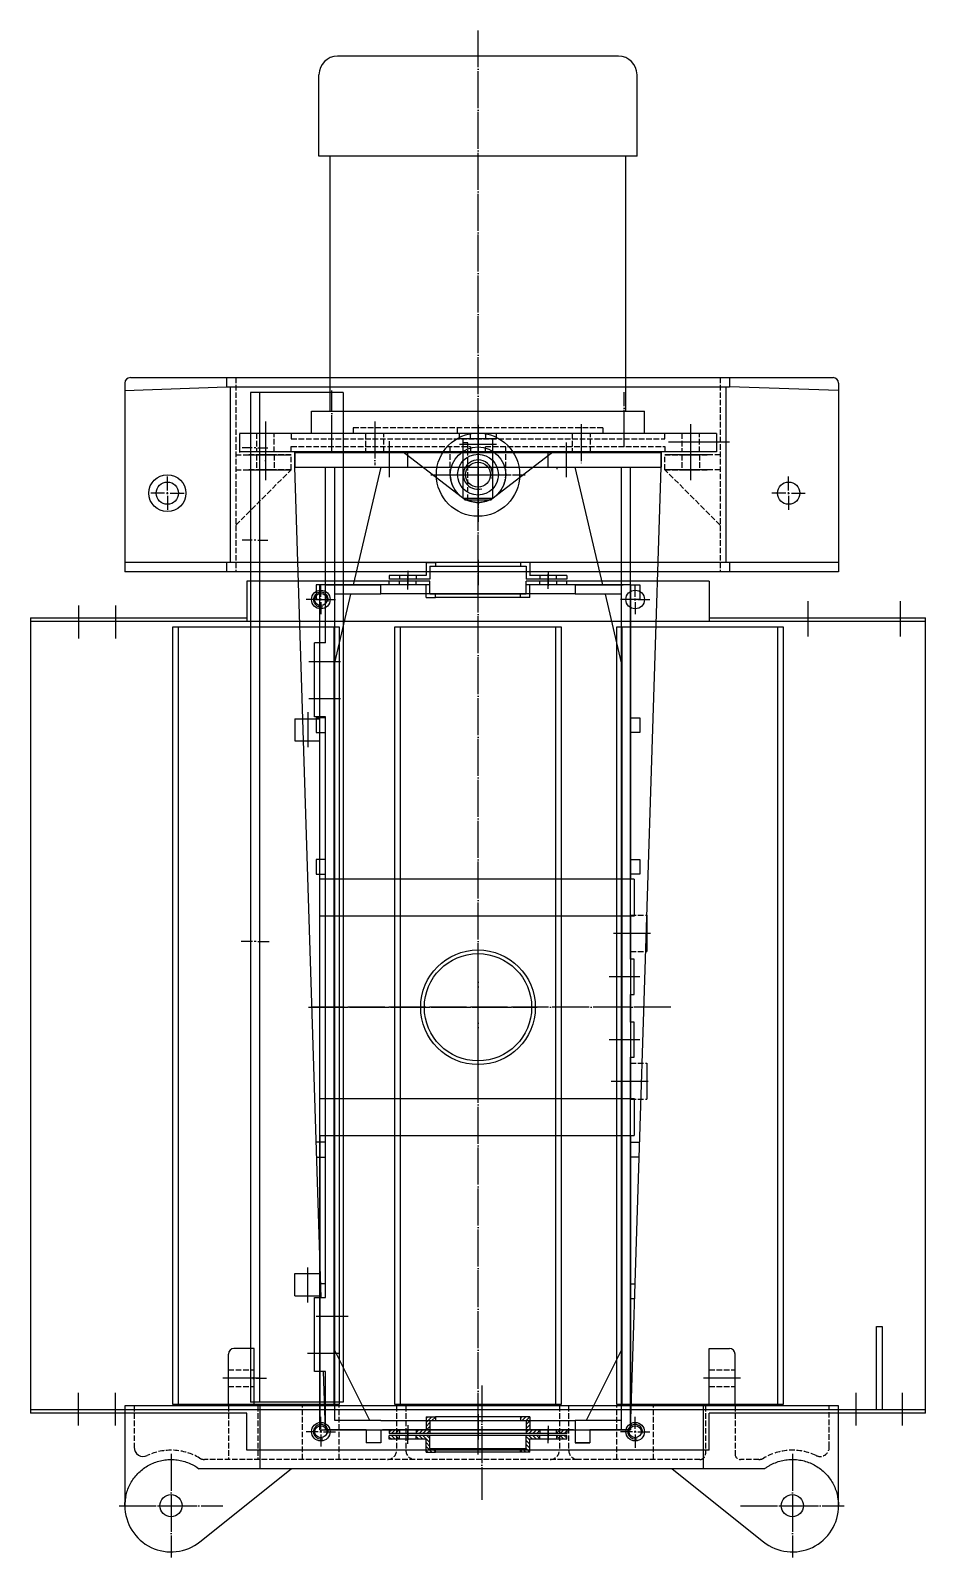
# Model space of a CAD drawing. Extents: x -930 to 585, y -273 to 1117.
# Drawn here: x -930 to -446, y 291 to 1117 of the extents above; entities that cross this region are included whole.
import ezdxf

# ---------------------------------------------------------------- set-up
doc = ezdxf.new("R2010")
doc.units = 0
doc.header["$MEASUREMENT"] = 0
for name, pattern in [('CENTER', [22, 20, -1, 0, -1]), ('DASHED', [4, 3, -1]), ('HATCH', [200000, 200000, 0]), ('THIN', [200000, 200000, 0])]:
    doc.linetypes.add(name, pattern=pattern)
doc.layers.get('0').update_dxf_attribs({"linetype": 'CONTINUOUS'})
for name, color, linetype in [('B-COVER', 140, 'CONTINUOUS'), ('DOOR', 2, 'CONTINUOUS'), ('L-FOOT', 140, 'CONTINUOUS'), ('M-PLAN', 1, 'CONTINUOUS'), ('MOTOR', 7, 'CONTINUOUS'), ('ROLLCOVE', 3, 'CONTINUOUS'), ('SIDEFOOT', 5, 'CONTINUOUS'), ('SOCKET', 4, 'CONTINUOUS'), ('TABLET', 212, 'CONTINUOUS'), ('TEST', 7, 'CONTINUOUS')]:
    doc.layers.add(name, color=color, linetype=linetype)

# ---------------------------------------------------------------- blocks, each defined once
blk = doc.blocks.new('*X2')
at = {"color": 0, "linetype": 'HATCH'}
for p, q in [((1310.7, 311.56), (1313.68, 314.54)), ((1310.7, 313.68), (1311.56, 314.54)), ((1313.8, 312.54), (1315.7, 314.44)), ((1361.7, 313.77), (1362.47, 314.54)), ((1362.59, 312.54), (1364.59, 314.54)), ((1364.7, 312.53), (1366.7, 314.53)), ((1290.7, 306.41), (1291.83, 307.54)), ((1291.95, 305.54), (1293.95, 307.54)), ((1294.07, 305.54), (1296.07, 307.54)), ((1296.19, 305.54), (1296.2, 305.55)), ((1305.2, 306.06), (1306.68, 307.54)), ((1306.8, 305.54), (1308.8, 307.54)), ((1308.92, 305.54), (1312.7, 309.32)), ((1310.7, 309.44), (1312.7, 311.44)), ((1311.04, 305.54), (1312.7, 307.2)), ((1364.7, 310.41), (1366.7, 312.41)), ((1364.7, 308.28), (1366.7, 310.28)), ((1364.7, 306.16), (1366.7, 308.16)), ((1366.2, 305.54), (1368.2, 307.54)), ((1368.32, 305.54), (1370.32, 307.54)), ((1370.44, 305.54), (1372.2, 307.3)), ((1381.2, 305.69), (1383.05, 307.54)), ((1383.17, 305.54), (1385.17, 307.54)), ((1385.29, 305.54), (1386.7, 306.95))]:
    blk.add_line(p, q, dxfattribs=at)

msp = doc.modelspace()

# ---------------------------------------------------------------- linework, layer by layer
at = {"layer": 'B-COVER'}
for p, q in [((-715.61, 829.17), (-710.61, 829.17)), ((-713.61, 827.17), (-687.61, 827.17)), ((-659.61, 829.17), (-710.61, 829.17)), ((-687.61, 827.17), (-661.61, 827.17)), ((-735.61, 822.17), (-735.61, 820.17)), ((-732.72, 822.17), (-735.61, 822.17)), ((-732.72, 820.17), (-735.61, 820.17)), ((-732.72, 819.17), (-735.61, 819.17)), ((-735.61, 817.17), (-735.61, 819.17)), ((-715.61, 822.17), (-732.72, 822.17)), ((-713.9, 820.17), (-732.72, 820.17)), ((-713.9, 819.17), (-732.72, 819.17)), ((-713.61, 820.17), (-713.9, 820.17)), ((-713.61, 819.17), (-713.9, 819.17)), ((-661.32, 820.17), (-661.61, 820.17)), ((-661.32, 819.17), (-661.61, 819.17)), ((-642.51, 820.17), (-661.32, 820.17)), ((-642.51, 819.17), (-661.32, 819.17)), ((-642.51, 822.17), (-659.7, 822.17)), ((-639.61, 822.17), (-642.51, 822.17)), ((-639.61, 820.17), (-642.51, 820.17)), ((-639.61, 819.17), (-642.51, 819.17)), ((-639.61, 822.17), (-639.61, 820.17)), ((-639.61, 817.17), (-639.61, 819.17)), ((-732.72, 817.17), (-735.61, 817.17)), ((-715.61, 817.17), (-732.72, 817.17)), ((-715.61, 810.17), (-710.61, 810.17)), ((-713.61, 812.17), (-687.61, 812.17)), ((-659.61, 810.17), (-710.61, 810.17)), ((-687.61, 812.17), (-661.61, 812.17)), ((-642.51, 817.17), (-659.7, 817.17)), ((-639.61, 817.17), (-642.51, 817.17)), ((-715.61, 367.17), (-710.61, 367.17)), ((-713.61, 365.17), (-687.61, 365.17)), ((-659.61, 367.17), (-710.61, 367.17)), ((-687.61, 365.17), (-661.61, 365.17)), ((-732.72, 360.17), (-735.61, 360.17)), ((-735.61, 360.17), (-735.61, 358.17)), ((-732.72, 358.17), (-735.61, 358.17)), ((-732.72, 357.17), (-735.61, 357.17)), ((-735.61, 355.17), (-735.61, 357.17)), ((-732.72, 355.17), (-735.61, 355.17)), ((-715.61, 360.17), (-732.72, 360.17)), ((-713.9, 358.17), (-732.72, 358.17)), ((-713.9, 357.17), (-732.72, 357.17)), ((-715.61, 355.17), (-732.72, 355.17)), ((-661.32, 358.17), (-713.9, 358.17)), ((-661.32, 357.17), (-713.9, 357.17)), ((-642.51, 358.17), (-661.32, 358.17)), ((-642.51, 357.17), (-661.32, 357.17)), ((-642.51, 360.17), (-659.7, 360.17)), ((-642.51, 355.17), (-659.7, 355.17)), ((-639.61, 360.17), (-642.51, 360.17)), ((-639.61, 358.17), (-642.51, 358.17)), ((-639.61, 357.17), (-642.51, 357.17)), ((-639.61, 355.17), (-642.51, 355.17)), ((-639.61, 360.17), (-639.61, 358.17)), ((-639.61, 355.17), (-639.61, 357.17)), ((-715.61, 348.17), (-710.61, 348.17)), ((-713.61, 350.17), (-687.61, 350.17)), ((-659.61, 348.17), (-710.61, 348.17)), ((-687.61, 350.17), (-661.61, 350.17))]:
    msp.add_line(p, q, dxfattribs=at)
at = {"layer": 'B-COVER', "linetype": 'Continuous'}
for p, q in [((-715.61, 829.17), (-715.61, 822.17)), ((-713.61, 827.17), (-713.61, 820.17)), ((-710.61, 829.17), (-710.61, 827.17)), ((-664.61, 829.17), (-664.61, 827.17)), ((-661.61, 827.17), (-661.61, 820.17)), ((-659.61, 829.17), (-659.61, 822.17)), ((-730.11, 822.17), (-730.11, 820.17)), ((-730.11, 817.17), (-730.11, 819.17)), ((-721.11, 822.17), (-721.11, 820.17)), ((-721.11, 817.17), (-721.11, 819.17)), ((-713.61, 812.17), (-713.61, 819.17)), ((-661.61, 812.17), (-661.61, 819.17)), ((-654.11, 822.17), (-654.11, 820.17)), ((-654.11, 817.17), (-654.11, 819.17)), ((-645.11, 820.17), (-645.11, 822.17)), ((-645.11, 819.17), (-645.11, 817.17)), ((-715.61, 810.17), (-715.61, 817.17)), ((-710.61, 810.17), (-710.61, 812.17)), ((-664.61, 810.17), (-664.61, 812.17)), ((-659.61, 810.17), (-659.61, 817.17)), ((-715.61, 367.17), (-715.61, 360.17)), ((-713.61, 365.17), (-713.61, 358.17)), ((-710.61, 367.17), (-710.61, 365.17)), ((-664.61, 367.17), (-664.61, 365.17)), ((-661.61, 365.17), (-661.61, 358.17)), ((-659.61, 367.17), (-659.61, 360.17)), ((-730.11, 360.17), (-730.11, 358.17)), ((-730.11, 355.17), (-730.11, 357.17)), ((-721.11, 360.17), (-721.11, 358.17)), ((-721.11, 355.17), (-721.11, 357.17)), ((-715.61, 348.17), (-715.61, 355.17)), ((-713.61, 350.17), (-713.61, 357.17)), ((-661.61, 350.17), (-661.61, 357.17)), ((-659.61, 348.17), (-659.61, 355.17)), ((-654.11, 360.17), (-654.11, 358.17)), ((-654.11, 355.17), (-654.11, 357.17)), ((-645.11, 358.17), (-645.11, 360.17)), ((-645.11, 357.17), (-645.11, 355.17)), ((-710.61, 348.17), (-710.61, 350.17)), ((-664.61, 348.17), (-664.61, 350.17))]:
    msp.add_line(p, q, dxfattribs=at)
at = {"layer": 'B-COVER', "linetype": 'CENTER'}
for p, q in [((-687.61, 830.58), (-687.61, 816.88)), ((-725.61, 824.69), (-725.61, 816.82)), ((-725.61, 814.64), (-725.61, 822.52)), ((-687.61, 808.76), (-687.61, 822.46)), ((-649.61, 824.4), (-649.61, 816.53)), ((-649.61, 814.94), (-649.61, 822.81)), ((-687.61, 368.58), (-687.61, 354.88)), ((-725.61, 362.69), (-725.61, 354.82)), ((-725.61, 352.64), (-725.61, 360.52)), ((-687.61, 346.76), (-687.61, 360.46)), ((-649.61, 362.4), (-649.61, 354.53)), ((-649.61, 352.94), (-649.61, 360.81))]:
    msp.add_line(p, q, dxfattribs=at)
at = {"layer": 'DOOR', "linetype": 'Continuous'}
for p, q in [((-878.61, 926.17), (-878.61, 824.17)), ((-878.61, 926.17), (-878.61, 824.17)), ((-875.61, 929.17), (-495.61, 929.17)), ((-823.61, 929.17), (-823.61, 924.17)), ((-551.61, 929.17), (-551.61, 924.17)), ((-492.61, 926.17), (-492.61, 824.17)), ((-492.61, 926.17), (-492.61, 824.17)), ((-878.61, 922.17), (-823.61, 924.17)), ((-823.61, 924.17), (-551.61, 924.17)), ((-821.61, 924.17), (-821.61, 829.17)), ((-553.61, 924.17), (-553.61, 829.17)), ((-492.61, 922.17), (-551.61, 924.17)), ((-551.61, 894.17), (-584.61, 894.17)), ((-492.61, 829.17), (-878.61, 829.17)), ((-823.61, 829.17), (-823.61, 824.17)), ((-551.61, 829.17), (-551.61, 824.17)), ((-858.61, 824.17), (-878.61, 824.17)), ((-818.61, 824.17), (-858.61, 824.17)), ((-584.61, 824.17), (-818.61, 824.17)), ((-554.61, 824.17), (-584.61, 824.17)), ((-512.61, 824.17), (-554.61, 824.17)), ((-492.61, 824.17), (-512.61, 824.17))]:
    msp.add_line(p, q, dxfattribs=at)
at = {"layer": 'DOOR', "linetype": 'DASHED'}
for p, q in [((-818.61, 929.17), (-818.61, 824.17)), ((-556.61, 929.17), (-556.61, 824.17)), ((-818.61, 887.37), (-788.61, 887.37)), ((-812.61, 887.37), (-788.61, 887.37)), ((-812.61, 887.37), (-788.61, 887.37)), ((-788.61, 887.37), (-812.61, 887.37)), ((-797.86, 887.37), (-807.36, 887.37)), ((-797.86, 887.37), (-807.36, 887.37)), ((-807.36, 887.37), (-807.36, 879.37)), ((-807.36, 887.37), (-807.36, 879.37)), ((-797.86, 887.37), (-797.86, 879.37)), ((-797.86, 887.37), (-797.86, 879.37)), ((-788.61, 879.37), (-788.61, 887.37)), ((-788.61, 879.37), (-788.61, 887.37)), ((-788.61, 879.37), (-788.61, 887.37)), ((-788.61, 879.37), (-788.61, 887.37)), ((-562.61, 887.37), (-586.61, 887.37)), ((-562.61, 887.37), (-586.61, 887.37)), ((-586.61, 887.37), (-562.61, 887.37)), ((-556.61, 887.37), (-586.61, 887.37)), ((-586.61, 879.37), (-586.61, 887.37)), ((-586.61, 879.37), (-586.61, 887.37)), ((-586.61, 879.37), (-586.61, 887.37)), ((-586.61, 879.37), (-586.61, 887.37)), ((-577.36, 887.37), (-567.86, 887.37)), ((-577.36, 887.37), (-567.86, 887.37)), ((-577.36, 887.37), (-577.36, 879.37)), ((-577.36, 887.37), (-577.36, 879.37)), ((-567.86, 887.37), (-567.86, 879.37)), ((-567.86, 887.37), (-567.86, 879.37)), ((-818.61, 849.37), (-788.61, 879.37)), ((-818.61, 879.37), (-788.61, 879.37)), ((-812.61, 879.37), (-788.61, 879.37)), ((-812.61, 879.37), (-788.61, 879.37)), ((-788.61, 879.37), (-812.61, 879.37)), ((-797.86, 879.37), (-807.36, 879.37)), ((-797.86, 879.37), (-807.36, 879.37)), ((-556.61, 849.37), (-586.61, 879.37)), ((-562.61, 879.37), (-586.61, 879.37)), ((-562.61, 879.37), (-586.61, 879.37)), ((-586.61, 879.37), (-562.61, 879.37)), ((-556.61, 879.37), (-586.61, 879.37)), ((-577.36, 879.37), (-567.86, 879.37)), ((-577.36, 879.37), (-567.86, 879.37))]:
    msp.add_line(p, q, dxfattribs=at)
at = {"layer": 'DOOR', "linetype": 'CENTER'}
for p, q in [((-687.61, 902.17), (-687.61, 851.17)), ((-802.61, 891.73), (-802.61, 873.68)), ((-572.61, 891.73), (-572.61, 873.68)), ((-855.61, 868.17), (-855.61, 875.67)), ((-713.11, 876.67), (-662.11, 876.67)), ((-519.61, 868.17), (-519.61, 875.67)), ((-855.61, 866.17), (-855.61, 867.17)), ((-519.61, 866.17), (-519.61, 867.17)), ((-857.11, 866.67), (-864.61, 866.67)), ((-856.11, 866.67), (-855.11, 866.67)), ((-855.61, 865.17), (-855.61, 857.67)), ((-854.11, 866.67), (-846.61, 866.67)), ((-521.11, 866.67), (-528.61, 866.67)), ((-520.11, 866.67), (-519.11, 866.67)), ((-519.61, 865.17), (-519.61, 857.67)), ((-518.11, 866.67), (-510.61, 866.67))]:
    msp.add_line(p, q, dxfattribs=at)
at = {"layer": 'DOOR', "linetype": 'Continuous'}
for centre, radius in [((-687.61, 876.67), 22.5), ((-687.61, 876.67), 15), ((-687.61, 876.67), 11), ((-855.61, 866.67), 10), ((-855.61, 866.67), 6), ((-519.61, 866.67), 6)]:
    msp.add_circle(centre, radius, dxfattribs=at)
for centre, start, end in [((-875.61, 926.17), 90, 180), ((-495.61, 926.17), 0, 90)]:
    msp.add_arc(centre, 3, start, end, dxfattribs=at)
at = {"layer": 'L-FOOT', "linetype": 'Continuous'}
for p, q in [((-810.61, 921.17), (-810.61, 375.17)), ((-810.61, 921.17), (-810.61, 375.17)), ((-760.61, 921.17), (-810.61, 921.17)), ((-760.61, 921.17), (-810.61, 921.17)), ((-805.61, 375.17), (-805.61, 921.17)), ((-805.61, 375.17), (-805.61, 921.17)), ((-760.61, 921.17), (-760.61, 375.17)), ((-760.61, 921.17), (-760.61, 375.17)), ((-809.71, 891.17), (-815.16, 891.17)), ((-760.61, 375.17), (-810.61, 375.17))]:
    msp.add_line(p, q, dxfattribs=at)
at = {"layer": 'L-FOOT', "linetype": 'CENTER'}
for p, q in [((-807.71, 891.17), (-808.71, 891.17)), ((-807.71, 891.17), (-808.71, 891.17)), ((-806.71, 891.17), (-801.26, 891.17)), ((-806.71, 891.17), (-801.26, 891.17)), ((-809.71, 841.17), (-815.16, 841.17)), ((-809.71, 841.17), (-815.16, 841.17)), ((-807.71, 841.17), (-808.71, 841.17)), ((-807.71, 841.17), (-808.71, 841.17)), ((-806.71, 841.17), (-801.26, 841.17)), ((-806.71, 841.17), (-801.26, 841.17)), ((-774.11, 809.17), (-779.56, 809.17)), ((-773.11, 809.17), (-772.11, 809.17)), ((-772.61, 810.67), (-772.61, 816.12)), ((-772.61, 808.67), (-772.61, 809.67)), ((-771.11, 809.17), (-765.66, 809.17)), ((-772.61, 807.67), (-772.61, 802.22)), ((-809.61, 624.17), (-815.61, 624.17)), ((-809.61, 624.17), (-815.61, 624.17)), ((-807.61, 624.17), (-808.61, 624.17)), ((-807.61, 624.17), (-808.61, 624.17)), ((-806.61, 624.17), (-800.61, 624.17)), ((-806.61, 624.17), (-800.61, 624.17)), ((-810.53, 388.17), (-815.98, 388.17)), ((-810.53, 388.17), (-815.98, 388.17)), ((-808.53, 388.17), (-809.53, 388.17)), ((-808.53, 388.17), (-809.53, 388.17)), ((-809.03, 387.67), (-809.03, 388.67)), ((-809.03, 387.67), (-809.03, 388.67)), ((-807.53, 388.17), (-802.08, 388.17)), ((-807.53, 388.17), (-802.08, 388.17))]:
    msp.add_line(p, q, dxfattribs=at)
at = {"layer": 'L-FOOT'}
msp.add_line((-760.61, 375.17), (-810.61, 375.17), dxfattribs=at)
at = {"layer": 'L-FOOT', "linetype": 'Continuous'}
msp.add_circle((-772.61, 809.17), 3.25, dxfattribs=at)
at = {"layer": 'L-FOOT', "linetype": 'THIN'}
msp.add_arc((-772.61, 809.17), 3.95, 345, 285, dxfattribs=at)
at = {"layer": 'M-PLAN', "linetype": 'CENTER'}
for p, q in [((-802.61, 905.42), (-802.61, 881.92)), ((-743.47, 905.42), (-743.47, 881.86)), ((-687.61, 903.69), (-687.61, 858.67)), ((-631.75, 904.04), (-631.75, 882.85)), ((-572.61, 904.04), (-572.61, 882.85)), ((-705.61, 876.67), (-669.61, 876.67))]:
    msp.add_line(p, q, dxfattribs=at)
at = {"layer": 'M-PLAN', "linetype": 'Continuous'}
for p, q in [((-558.61, 898.97), (-816.61, 898.97)), ((-816.61, 898.67), (-816.61, 888.67)), ((-816.61, 898.67), (-816.61, 888.67)), ((-558.61, 898.97), (-558.61, 888.97)), ((-558.61, 898.97), (-558.61, 888.97)), ((-558.61, 888.97), (-816.61, 888.97)), ((-728, 888.97), (-696.79, 864.81)), ((-678.43, 864.81), (-647.22, 888.97))]:
    msp.add_line(p, q, dxfattribs=at)
at = {"layer": 'M-PLAN', "linetype": 'DASHED'}
for p, q in [((-807.36, 898.97), (-807.36, 888.97)), ((-797.86, 888.97), (-797.86, 898.97)), ((-788.61, 898.97), (-788.61, 895.97)), ((-788.61, 895.97), (-586.61, 895.97)), ((-788.61, 891.97), (-691.61, 891.97)), ((-788.61, 888.97), (-788.61, 891.97)), ((-748.47, 898.97), (-748.47, 888.97)), ((-738.47, 888.97), (-738.47, 898.97)), ((-691.61, 895.97), (-691.61, 898.97)), ((-683.61, 898.97), (-683.61, 895.97)), ((-683.61, 891.97), (-586.61, 891.97)), ((-636.75, 898.97), (-636.75, 888.97)), ((-626.75, 888.97), (-626.75, 898.97)), ((-586.61, 895.97), (-586.61, 898.97)), ((-586.61, 891.97), (-586.61, 888.97)), ((-577.36, 898.97), (-577.36, 888.97)), ((-567.86, 888.97), (-567.86, 898.97)), ((-702.61, 876.67), (-702.61, 891.67)), ((-691.61, 891.67), (-691.61, 888.67)), ((-683.61, 888.67), (-683.61, 891.67)), ((-672.61, 876.67), (-672.61, 891.67))]:
    msp.add_line(p, q, dxfattribs=at)
at = {"layer": 'M-PLAN', "linetype": 'Continuous'}
msp.add_circle((-687.61, 876.67), 6.75, dxfattribs=at)
for radius, start, end in [(7.94, 345, 285), (15, 232.25061, 287.68746), (15, 287.68746, 307.74939)]:
    msp.add_arc((-687.61, 876.67), radius, start, end, dxfattribs=at)
at = {"layer": 'M-PLAN', "linetype": 'DASHED'}
for start, end in [(180, 232.25061), (307.74939, 0)]:
    msp.add_arc((-687.61, 876.67), 15, start, end, dxfattribs=at)
at = {"layer": 'MOTOR', "linetype": 'CENTER'}
for p, q in [((-687.61, 853.91), (-687.61, 1116.83)), ((-766.61, 888.78), (-766.61, 922.22)), ((-608.61, 891.67), (-608.61, 921.25))]:
    msp.add_line(p, q, dxfattribs=at)
at = {"layer": 'MOTOR', "linetype": 'Continuous'}
for p, q in [((-611.61, 1102.96), (-763.61, 1102.96)), ((-773.61, 1048.97), (-773.61, 1092.96)), ((-601.61, 1048.97), (-601.61, 1092.96)), ((-601.61, 1048.97), (-773.61, 1048.97)), ((-767.61, 910.97), (-767.61, 1048.97)), ((-607.61, 910.97), (-607.61, 1048.97)), ((-777.61, 910.97), (-597.61, 910.97)), ((-777.61, 898.97), (-777.61, 910.97)), ((-740.11, 910.97), (-635.11, 910.97)), ((-597.61, 898.97), (-597.61, 910.97)), ((-597.61, 898.97), (-777.61, 898.97)), ((-697.61, 895.97), (-697.61, 898.97)), ((-677.61, 895.97), (-697.61, 895.97)), ((-677.61, 892.97), (-697.61, 892.97)), ((-695.61, 863.97), (-695.61, 895.97)), ((-679.61, 863.97), (-679.61, 895.97)), ((-677.61, 895.97), (-677.61, 898.97)), ((-695.61, 863.97), (-679.61, 863.97)), ((-694.61, 862.97), (-695.61, 863.97)), ((-680.61, 862.97), (-694.61, 862.97)), ((-680.61, 862.97), (-679.61, 863.97))]:
    msp.add_line(p, q, dxfattribs=at)
at = {"layer": 'MOTOR', "linetype": 'DASHED'}
for p, q in [((-620.11, 901.97), (-755.11, 901.97)), ((-755.11, 901.97), (-755.11, 898.97)), ((-698.61, 898.97), (-698.61, 901.97)), ((-620.11, 901.97), (-620.11, 898.97)), ((-693.11, 893.97), (-695.61, 893.97)), ((-693.11, 862.97), (-693.11, 893.97))]:
    msp.add_line(p, q, dxfattribs=at)
at = {"layer": 'MOTOR', "linetype": 'Continuous'}
for centre, start, end in [((-763.61, 1092.96), 90, 180), ((-611.61, 1092.96), 0, 90)]:
    msp.add_arc(centre, 10, start, end, dxfattribs=at)
at = {"layer": 'ROLLCOVE', "linetype": 'CENTER'}
for p, q in [((-687.61, 360.17), (-687.61, 908.07)), ((-735.47, 875.35), (-735.47, 894.87)), ((-639.75, 875.35), (-639.75, 893.99)), ((-786.61, 880.67), (-786.61, 888.67)), ((-588.61, 880.67), (-588.61, 888.67)), ((-779.11, 775.67), (-761.91, 775.67)), ((-779.11, 755.67), (-761.91, 755.67)), ((-614.31, 628.67), (-593.33, 628.67)), ((-600.11, 605.15), (-616.59, 605.15)), ((-600.11, 571.15), (-616.59, 571.15)), ((-615.51, 548.67), (-594.53, 548.67)), ((-775.06, 421.67), (-757.86, 421.67)), ((-779.9, 401.67), (-762.71, 401.67))]:
    msp.add_line(p, q, dxfattribs=at)
at = {"layer": 'ROLLCOVE', "linetype": 'Continuous'}
for p, q in [((-786.61, 888.67), (-588.61, 888.67)), ((-786.61, 888.67), (-786.61, 880.67)), ((-725.47, 880.67), (-725.47, 888.67)), ((-649.75, 880.67), (-649.75, 888.67)), ((-588.61, 888.67), (-588.61, 880.67)), ((-786.61, 880.67), (-588.61, 880.67)), ((-772.38, 431.67), (-786.61, 880.67)), ((-770.11, 785.67), (-770.11, 880.67)), ((-770.11, 880.67), (-765.11, 880.67)), ((-765.11, 365.17), (-765.11, 880.67)), ((-740.11, 880.67), (-755.11, 817.17)), ((-620.11, 817.17), (-635.11, 880.67)), ((-610.11, 880.67), (-610.11, 360.17)), ((-605.11, 360.17), (-588.61, 880.67)), ((-605.11, 614.65), (-605.11, 880.67)), ((-770.11, 817.17), (-775.11, 817.17)), ((-775.11, 817.17), (-775.11, 809.17)), ((-775.11, 809.17), (-770.11, 809.17)), ((-770.11, 817.17), (-766.11, 817.17)), ((-770.11, 817.17), (-765.11, 817.17)), ((-766.11, 817.17), (-740.11, 817.17)), ((-755.11, 817.17), (-765.11, 817.17)), ((-765.11, 812.17), (-740.11, 812.17)), ((-765.11, 774.84), (-756.32, 812.07)), ((-740.11, 812.17), (-740.11, 817.17)), ((-713.61, 817.17), (-740.11, 817.17)), ((-635.11, 812.17), (-740.11, 812.17)), ((-635.11, 817.17), (-661.61, 817.17)), ((-635.11, 817.17), (-609.11, 817.17)), ((-635.11, 817.17), (-635.11, 812.17)), ((-635.11, 812.17), (-610.11, 812.17)), ((-618.9, 812.07), (-610.11, 774.84)), ((-605.11, 817.17), (-600.11, 817.17)), ((-600.11, 809.17), (-605.11, 809.17)), ((-600.11, 817.17), (-600.11, 809.17)), ((-776.11, 745.67), (-776.11, 785.67)), ((-770.11, 785.67), (-776.11, 785.67)), ((-770.11, 745.67), (-776.11, 745.67)), ((-770.11, 745.17), (-775.11, 745.17)), ((-775.11, 745.17), (-775.11, 737.17)), ((-770.11, 431.67), (-770.11, 745.67)), ((-605.11, 745.17), (-600.11, 745.17)), ((-600.11, 745.17), (-600.11, 737.17)), ((-775.11, 737.17), (-770.11, 737.17)), ((-600.11, 737.17), (-605.11, 737.17)), ((-770.11, 692.07), (-770.11, 696.43)), ((-770.11, 696.43), (-770.11, 696.43)), ((-770.11, 692.07), (-770.11, 696.43)), ((-770.11, 668.67), (-775.11, 668.67)), ((-775.11, 668.67), (-775.11, 660.67)), ((-775.11, 660.67), (-770.11, 660.67)), ((-605.11, 668.67), (-600.11, 668.67)), ((-600.11, 660.67), (-605.11, 660.67)), ((-600.11, 668.67), (-600.11, 660.67)), ((-596.29, 638.42), (-596.29, 618.92)), ((-603.11, 614.65), (-605.11, 614.65)), ((-603.11, 595.65), (-603.11, 614.65)), ((-603.11, 595.65), (-603.11, 614.65)), ((-605.11, 595.65), (-603.11, 595.65)), ((-605.11, 580.65), (-605.11, 595.65)), ((-603.11, 580.65), (-605.11, 580.65)), ((-603.11, 561.65), (-603.11, 580.65)), ((-603.11, 561.65), (-603.11, 580.65)), ((-605.11, 360.17), (-605.11, 561.65)), ((-605.11, 561.65), (-603.11, 561.65)), ((-596.29, 558.42), (-596.29, 538.92)), ((-770.11, 515.67), (-775.11, 515.67)), ((-605.11, 515.67), (-600.11, 515.67)), ((-774.79, 507.67), (-770.11, 507.67)), ((-600.43, 507.67), (-605.11, 507.67)), ((-770.11, 439.17), (-772.61, 439.17)), ((-605.11, 439.17), (-602.61, 439.17)), ((-776.11, 391.67), (-776.11, 431.67)), ((-776.11, 431.67), (-770.11, 431.67)), ((-605.11, 431.17), (-602.86, 431.17)), ((-746.11, 365.17), (-765.11, 403.17)), ((-610.11, 403.17), (-629.11, 365.17)), ((-770.11, 391.67), (-776.11, 391.67)), ((-770.11, 360.17), (-771.11, 391.67)), ((-770.11, 360.17), (-770.11, 391.67)), ((-740.11, 365.17), (-765.11, 365.17)), ((-740.11, 365.17), (-635.11, 365.17)), ((-610.11, 365.17), (-635.11, 365.17)), ((-635.11, 365.17), (-635.11, 360.17)), ((-770.11, 360.17), (-770.11, 360.2)), ((-748.11, 360.17), (-770.11, 360.17)), ((-748.11, 360.17), (-748.11, 353.17)), ((-740.11, 360.17), (-635.11, 360.17)), ((-740.11, 360.17), (-740.11, 353.17)), ((-635.11, 360.17), (-635.11, 353.17)), ((-609.11, 360.17), (-627.11, 360.17)), ((-627.11, 360.17), (-627.11, 353.17)), ((-605.11, 360.17), (-609.11, 360.17)), ((-740.11, 353.17), (-748.11, 353.17)), ((-635.11, 353.17), (-627.11, 353.17)), ((-627.11, 353.17), (-635.11, 353.17))]:
    msp.add_line(p, q, dxfattribs=at)
at = {"layer": 'ROLLCOVE', "linetype": 'DASHED'}
for p, q in [((-605.11, 638.42), (-596.29, 638.42)), ((-605.11, 618.92), (-596.29, 618.92)), ((-605.11, 558.42), (-596.29, 558.42)), ((-605.11, 538.92), (-596.29, 538.92))]:
    msp.add_line(p, q, dxfattribs=at)
at = {"layer": 'SIDEFOOT', "linetype": 'Continuous'}
for p, q in [((-822.61, 373.17), (-822.61, 401.17)), ((-808.61, 404.17), (-819.61, 404.17)), ((-808.61, 373.17), (-808.61, 404.17)), ((-562.61, 404.17), (-551.61, 404.17)), ((-562.61, 373.17), (-562.61, 404.17)), ((-548.61, 373.17), (-548.61, 401.17)), ((-805.61, 373.17), (-878.61, 373.17)), ((-878.61, 373.17), (-878.61, 319.17)), ((-565.61, 373.17), (-805.61, 373.17)), ((-805.61, 373.17), (-805.61, 339.17)), ((-492.61, 373.17), (-565.61, 373.17)), ((-565.61, 339.17), (-565.61, 373.17)), ((-492.61, 319.17), (-492.61, 373.17)), ((-805.61, 339.17), (-838.61, 339.17)), ((-837.99, 299.65), (-788.61, 339.17)), ((-565.61, 339.17), (-805.61, 339.17)), ((-582.61, 339.17), (-533.23, 299.65)), ((-532.61, 339.17), (-565.61, 339.17))]:
    msp.add_line(p, q, dxfattribs=at)
at = {"layer": 'SIDEFOOT', "linetype": 'CENTER'}
for p, q in [((-805.61, 388.17), (-825.61, 388.17)), ((-545.61, 388.17), (-565.61, 388.17)), ((-685.61, 384.2), (-685.61, 322.27)), ((-772.61, 360.67), (-772.61, 366.12)), ((-602.61, 360.67), (-602.61, 366.12)), ((-774.11, 359.17), (-779.56, 359.17)), ((-773.11, 359.17), (-772.11, 359.17)), ((-772.61, 358.67), (-772.61, 359.67)), ((-772.61, 357.67), (-772.61, 352.22)), ((-771.11, 359.17), (-765.66, 359.17)), ((-604.11, 359.17), (-609.56, 359.17)), ((-603.11, 359.17), (-602.11, 359.17)), ((-602.61, 358.67), (-602.61, 359.67)), ((-602.61, 357.67), (-602.61, 352.22)), ((-601.11, 359.17), (-595.66, 359.17)), ((-853.61, 347.17), (-853.61, 291.17)), ((-517.61, 347.17), (-517.61, 291.17)), ((-881.61, 319.17), (-825.61, 319.17)), ((-545.61, 319.17), (-489.61, 319.17))]:
    msp.add_line(p, q, dxfattribs=at)
at = {"layer": 'SIDEFOOT', "linetype": 'DASHED'}
for p, q in [((-822.61, 392.67), (-808.61, 392.67)), ((-562.61, 392.67), (-548.61, 392.67)), ((-822.61, 383.67), (-808.61, 383.67)), ((-562.61, 383.67), (-548.61, 383.67)), ((-873.61, 373.17), (-873.61, 350.79)), ((-822.61, 373.17), (-822.61, 344.17)), ((-806.61, 373.17), (-806.61, 344.17)), ((-782.61, 344.17), (-782.61, 373.17)), ((-762.61, 344.17), (-762.61, 373.17)), ((-731.64, 373.17), (-731.64, 349.17)), ((-726.64, 373.17), (-726.64, 349.17)), ((-643.59, 373.17), (-643.59, 349.17)), ((-638.59, 373.17), (-638.59, 349.17)), ((-612.61, 344.17), (-612.61, 373.17)), ((-592.61, 344.17), (-592.61, 373.17)), ((-564.61, 373.17), (-564.61, 347.17)), ((-548.61, 373.17), (-548.61, 347.17)), ((-497.61, 350.79), (-497.61, 373.17)), ((-805.61, 344.17), (-835.58, 344.17)), ((-721.64, 344.17), (-805.61, 344.17)), ((-633.59, 344.17), (-721.64, 344.17)), ((-567.61, 344.17), (-633.59, 344.17)), ((-535.64, 344.17), (-545.61, 344.17))]:
    msp.add_line(p, q, dxfattribs=at)
at = {"layer": 'SIDEFOOT'}
msp.add_line((-492.61, 319.17), (-492.61, 319.17), dxfattribs=at)
at = {"layer": 'SIDEFOOT', "linetype": 'Continuous', "flags": 128}
for points in [[(-878.61, 319.17), (-878.61, 319.59), (-878.6, 320.01), (-878.58, 320.42), (-878.55, 320.84), (-878.52, 321.26), (-878.49, 321.67), (-878.44, 322.09), (-878.39, 322.5), (-878.33, 322.92), (-878.26, 323.33), (-878.19, 323.74), (-878.11, 324.15), (-878.02, 324.56), (-877.93, 324.97), (-877.72, 325.78), (-877.49, 326.58), (-877.23, 327.37), (-876.94, 328.16), (-876.63, 328.93), (-876.29, 329.69), (-875.92, 330.45), (-875.53, 331.19), (-875.12, 331.91), (-874.68, 332.62), (-874.22, 333.32), (-873.74, 334), (-873.23, 334.66), (-872.7, 335.31), (-872.15, 335.94), (-871.58, 336.55), (-870.99, 337.14), (-870.38, 337.71), (-869.75, 338.26), (-869.1, 338.79), (-868.44, 339.3), (-867.76, 339.78), (-867.06, 340.24), (-866.35, 340.68), (-865.63, 341.09), (-864.89, 341.48), (-864.13, 341.85), (-863.37, 342.19), (-862.6, 342.5), (-861.81, 342.79), (-861.02, 343.05), (-860.22, 343.28), (-859.41, 343.49), (-858.59, 343.67), (-857.77, 343.82), (-856.94, 343.95), (-856.11, 344.05), (-855.28, 344.12), (-854.45, 344.16), (-853.61, 344.17), (-852.78, 344.16), (-851.94, 344.12), (-851.11, 344.05), (-850.28, 343.95), (-849.45, 343.82), (-848.63, 343.67), (-847.82, 343.49), (-847.01, 343.28), (-846.2, 343.05), (-845.41, 342.79), (-844.63, 342.5), (-843.85, 342.19), (-843.09, 341.85), (-841.92, 341.27), (-840.78, 340.63), (-839.68, 339.93), (-838.61, 339.17)], [(-532.61, 339.17), (-532.27, 339.42), (-531.93, 339.66), (-531.59, 339.9), (-531.24, 340.13), (-530.89, 340.35), (-530.53, 340.57), (-530.17, 340.78), (-529.81, 340.99), (-529.44, 341.19), (-529.08, 341.39), (-528.7, 341.58), (-528.33, 341.76), (-527.95, 341.93), (-527.57, 342.1), (-526.79, 342.42), (-526.01, 342.72), (-525.22, 342.98), (-524.42, 343.23), (-523.61, 343.44), (-522.8, 343.63), (-521.98, 343.79), (-521.15, 343.92), (-520.32, 344.02), (-519.49, 344.1), (-518.66, 344.15), (-517.82, 344.17), (-516.99, 344.16), (-516.15, 344.13), (-515.32, 344.07), (-514.49, 343.98), (-513.66, 343.86), (-512.84, 343.71), (-512.02, 343.54), (-511.21, 343.34), (-510.41, 343.11), (-509.61, 342.86), (-508.82, 342.58), (-508.05, 342.27), (-507.28, 341.94), (-506.53, 341.58), (-505.78, 341.2), (-505.05, 340.79), (-504.34, 340.36), (-503.64, 339.9), (-502.95, 339.42), (-502.28, 338.92), (-501.63, 338.4), (-501, 337.85), (-500.38, 337.29), (-499.79, 336.7), (-499.21, 336.1), (-498.66, 335.47), (-498.12, 334.83), (-497.61, 334.17), (-497.12, 333.49), (-496.65, 332.8), (-496.21, 332.09), (-495.79, 331.37), (-495.39, 330.64), (-495.02, 329.89), (-494.68, 329.13), (-494.36, 328.35), (-494.06, 327.57), (-493.8, 326.78), (-493.56, 325.98), (-493.34, 325.17), (-493.15, 324.36), (-492.92, 323.07), (-492.75, 321.78), (-492.64, 320.48), (-492.61, 319.17)]]:
    msp.add_lwpolyline(points, dxfattribs=at)
at = {"layer": 'SIDEFOOT', "linetype": 'Continuous'}
for centre, radius in [((-772.61, 359.17), 3.25), ((-602.61, 359.17), 3.25), ((-853.61, 319.17), 6), ((-517.61, 319.17), 6)]:
    msp.add_circle(centre, radius, dxfattribs=at)
for centre, radius, start, end in [((-819.61, 401.17), 3, 90, 180), ((-551.61, 401.17), 3, 0, 90), ((-772.61, 359.17), 3.95, 345, 285), ((-602.61, 359.17), 3.95, 345, 285), ((-868.61, 350.79), 5, 180, 295.37639), ((-853.61, 319.17), 25, 180, 308.67086), ((-517.61, 319.17), 25, 231.32914, 0.00002)]:
    msp.add_arc(centre, radius, start, end, dxfattribs=at)
at = {"layer": 'SIDEFOOT', "linetype": 'DASHED'}
for centre, radius, start, end in [((-853.61, 319.17), 30, 58.99538, 115.37639), ((-736.64, 349.17), 5, 270, 0), ((-721.64, 349.17), 5, 180, 270), ((-648.59, 349.17), 5, 270, 0), ((-633.59, 349.17), 5, 180, 270), ((-567.61, 347.17), 3, 270, 0), ((-545.61, 347.17), 3, 180, 270), ((-517.61, 319.17), 30, 64.62255, 121.00091), ((-502.61, 350.79), 5, 244.62255, 0), ((-835.58, 349.17), 5, 238.99538, 270), ((-535.64, 349.17), 5, 270, 301.00091)]:
    msp.add_arc(centre, radius, start, end, dxfattribs=at)
at = {"layer": 'SIDEFOOT'}
for centre, start, end in [((-853.61, 319.17), 168.94104, 180), ((-517.61, 319.17), 0.00001, 11.05957)]:
    msp.add_arc(centre, 25, start, end, dxfattribs=at)
at = {"layer": 'SOCKET', "linetype": 'Continuous'}
for p, q in [((-773.11, 744.67), (-773.11, 817.17)), ((-739.2, 817.17), (-773.11, 817.17)), ((-713.61, 817.17), (-739.2, 817.17)), ((-636.03, 817.17), (-661.61, 817.17)), ((-605.11, 817.17), (-636.03, 817.17)), ((-605.11, 817.17), (-605.11, 657.98)), ((-786.61, 744.67), (-773.11, 744.67)), ((-786.61, 744.67), (-786.61, 732.67)), ((-773.11, 432.67), (-773.11, 744.67)), ((-786.61, 732.67), (-773.11, 732.67)), ((-734.38, 657.98), (-773.11, 657.98)), ((-640.85, 657.98), (-734.38, 657.98)), ((-603.11, 657.98), (-640.85, 657.98)), ((-603.11, 657.98), (-603.11, 637.98)), ((-734.38, 637.98), (-773.11, 637.98)), ((-640.85, 637.98), (-734.38, 637.98)), ((-603.11, 637.98), (-640.85, 637.98)), ((-605.11, 637.98), (-605.11, 539.36)), ((-773.11, 539.36), (-734.38, 539.36)), ((-734.38, 539.36), (-640.85, 539.36)), ((-640.85, 539.36), (-603.11, 539.36)), ((-603.11, 539.36), (-603.11, 519.36)), ((-773.11, 519.36), (-773.11, 444.67)), ((-773.11, 519.36), (-734.38, 519.36)), ((-734.38, 519.36), (-640.85, 519.36)), ((-640.85, 519.36), (-603.11, 519.36)), ((-605.11, 519.36), (-605.11, 360.17)), ((-786.61, 444.67), (-773.11, 444.67)), ((-786.61, 432.67), (-786.61, 444.67)), ((-786.61, 432.67), (-773.11, 432.67)), ((-773.11, 432.67), (-773.11, 367.17)), ((-773.11, 360.17), (-773.11, 432.67)), ((-773.11, 360.17), (-739.2, 360.17)), ((-636.03, 360.17), (-739.2, 360.17)), ((-636.03, 360.17), (-605.11, 360.17))]:
    msp.add_line(p, q, dxfattribs=at)
at = {"layer": 'SOCKET', "linetype": 'CENTER'}
for p, q in [((-779.61, 748.23), (-779.61, 729.29)), ((-687.61, 556.67), (-687.61, 620.67)), ((-779.2, 588.67), (-655.61, 588.67)), ((-583.26, 588.67), (-777.61, 588.67)), ((-779.61, 429.11), (-779.61, 448.05))]:
    msp.add_line(p, q, dxfattribs=at)
at = {"layer": 'SOCKET', "linetype": 'Continuous'}
for radius in [31, 29]:
    msp.add_circle((-687.61, 588.67), radius, dxfattribs=at)
at = {"layer": 'TABLET', "linetype": 'Continuous'}
for p, q in [((-812.61, 819.17), (-812.61, 797.37)), ((-713.61, 819.17), (-812.61, 819.17)), ((-562.61, 819.17), (-661.61, 819.17)), ((-562.61, 819.17), (-562.61, 797.37)), ((-929.61, 799.17), (-929.61, 369.17)), ((-929.61, 799.17), (-812.61, 799.17)), ((-929.61, 797.37), (-445.61, 797.37)), ((-852.61, 373.97), (-852.61, 794.37)), ((-852.61, 794.37), (-762.61, 794.37)), ((-849.61, 373.97), (-849.61, 794.37)), ((-765.61, 794.37), (-765.61, 373.97)), ((-762.61, 794.37), (-762.61, 373.97)), ((-732.61, 373.97), (-732.61, 794.37)), ((-732.61, 794.37), (-642.61, 794.37)), ((-729.61, 373.97), (-729.61, 794.37)), ((-645.61, 794.37), (-645.61, 373.97)), ((-642.61, 794.37), (-642.61, 373.97)), ((-612.61, 373.97), (-612.61, 794.37)), ((-612.61, 794.37), (-522.61, 794.37)), ((-609.61, 373.97), (-609.61, 794.37)), ((-562.61, 799.17), (-445.61, 799.17)), ((-525.61, 794.37), (-525.61, 373.97)), ((-522.61, 794.37), (-522.61, 373.97)), ((-445.61, 369.17), (-445.61, 794.17)), ((-472.11, 370.97), (-472.11, 415.97)), ((-472.11, 415.97), (-469.11, 415.97)), ((-469.11, 415.97), (-469.11, 370.97)), ((-762.61, 373.97), (-852.61, 373.97)), ((-642.61, 373.97), (-732.61, 373.97)), ((-522.61, 373.97), (-612.61, 373.97)), ((-445.61, 370.97), (-929.61, 370.97)), ((-812.61, 369.17), (-929.61, 369.17)), ((-812.61, 349.17), (-812.61, 369.17)), ((-445.61, 369.17), (-562.61, 369.17)), ((-562.61, 349.17), (-562.61, 369.17)), ((-562.61, 349.17), (-812.61, 349.17))]:
    msp.add_line(p, q, dxfattribs=at)
at = {"layer": 'TABLET', "linetype": 'CENTER'}
for p, q in [((-774.11, 809.17), (-780.61, 809.17)), ((-773.11, 809.17), (-772.11, 809.17)), ((-772.61, 810.67), (-772.61, 817.17)), ((-772.61, 808.67), (-772.61, 809.67)), ((-771.11, 809.17), (-764.61, 809.17)), ((-604.11, 809.17), (-610.61, 809.17)), ((-603.11, 809.17), (-602.11, 809.17)), ((-602.61, 810.67), (-602.61, 817.17)), ((-602.61, 808.67), (-602.61, 809.67)), ((-601.11, 809.17), (-594.61, 809.17)), ((-903.61, 805.84), (-903.61, 788.08)), ((-883.61, 805.84), (-883.61, 788.08)), ((-772.61, 807.67), (-772.61, 801.17)), ((-602.61, 807.67), (-602.61, 801.17)), ((-509.11, 789.19), (-509.11, 808.31)), ((-459.11, 789.19), (-459.11, 808.31)), ((-903.61, 362.5), (-903.61, 380.26)), ((-883.61, 362.5), (-883.61, 380.26)), ((-483.11, 362.5), (-483.11, 380.26)), ((-458.11, 362.5), (-458.11, 380.26)), ((-772.61, 360.67), (-772.61, 367.17)), ((-602.61, 360.67), (-602.61, 367.17)), ((-774.11, 359.17), (-780.61, 359.17)), ((-773.11, 359.17), (-772.11, 359.17)), ((-772.61, 359.67), (-772.61, 358.67)), ((-772.61, 357.67), (-772.61, 351.17)), ((-771.11, 359.17), (-764.61, 359.17)), ((-604.11, 359.17), (-610.61, 359.17)), ((-603.11, 359.17), (-602.11, 359.17)), ((-602.61, 359.67), (-602.61, 358.67)), ((-602.61, 357.67), (-602.61, 350.42)), ((-601.11, 359.17), (-594.61, 359.17))]:
    msp.add_line(p, q, dxfattribs=at)
at = {"layer": 'TABLET'}
msp.add_line((-445.61, 794.17), (-445.61, 799.17), dxfattribs=at)
at = {"layer": 'TABLET', "linetype": 'Continuous'}
for centre in [(-772.61, 809.17), (-602.61, 809.17), (-772.61, 359.17), (-602.61, 359.17)]:
    msp.add_circle(centre, 5, dxfattribs=at)
at = {"layer": 'TEST'}
msp.add_line((-644.75, 879.67), (-644.75, 880.67), dxfattribs=at)

# ---------------------------------------------------------------- block references
at = {"layer": 'B-COVER', "linetype": 'HATCH'}
msp.add_blockref('*X2', (-2026.31, 52.63), dxfattribs=at)
at = {"layer": 'B-COVER', "linetype": 'HATCH', "xscale": -1, "rotation": 180}
msp.add_blockref('*X2', (-2026.31, 662.7), dxfattribs=at)

doc.saveas('drawing.dxf')
